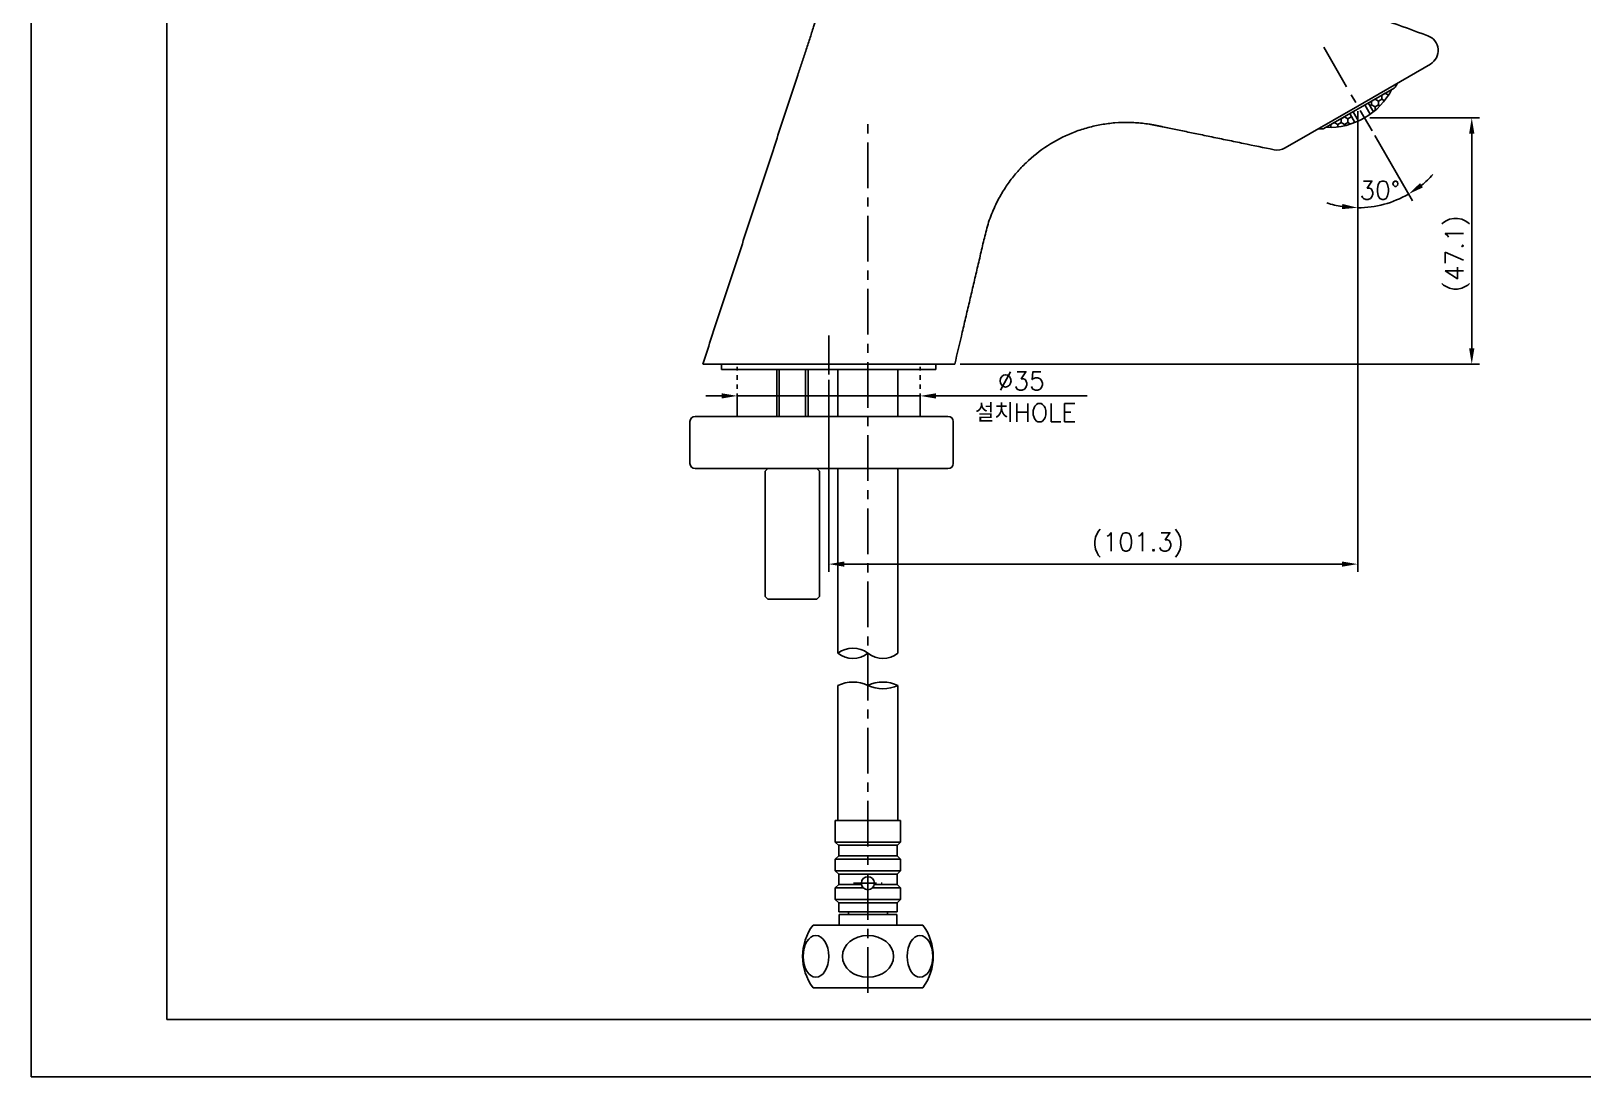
# Model space of a CAD drawing. Extents: x 2439 to 3033, y -7661 to -7241.
# Drawn here: x 2439.1 to 2736.1, y -7661.2 to -7461.1 of the extents above; entities that cross this region are included whole.
import ezdxf

# ---------------------------------------------------------------- set-up
doc = ezdxf.new("R2010")
doc.units = 0
doc.header["$LTSCALE"] = 7
doc.header["$MEASUREMENT"] = 0
doc.linetypes.add('CENTER', pattern=[2, 1.25, -0.25, 0.25, -0.25])
doc.linetypes.add('PHANTOM', pattern=[2.5, 1.25, -0.25, 0.25, -0.25, 0.25, -0.25])
doc.layers.get('0').update_dxf_attribs({"color": 2, "linetype": 'CONTINUOUS'})
for name, color, linetype in [('08_ALL_FEATURES', 7, 'CONTINUOUS'), ('CENTER', 1, 'CENTER'), ('CL', 1, 'CENTER'), ('D', 2, 'CONTINUOUS'), ('DWG', 7, 'CONTINUOUS'), ('PH', 3, 'PHANTOM'), ('TXT', 4, 'CONTINUOUS')]:
    doc.layers.add(name, color=color, linetype=linetype)
doc.styles.add('GHS', font='ROMANS.shx', dxfattribs={"bigfont": 'GHS.shx'})

msp = doc.modelspace()

# ---------------------------------------------------------------- hatches: boundary and pattern name
at = {"layer": 'D', "ltscale": 0.6}
h = msp.add_hatch(dxfattribs=at)
h.set_pattern_fill('HONEY', color=256, scale=6, angle=30)
h.set_pattern_definition([(30, (-1426.82376, -11026.08645), (0.64951905, 1.125), [0.75, -1.5]), (150, (-1426.82376, -11026.08645), (-1.299038106, 4e-16), [0.75, -1.5]), (90, (-1426.82376, -11026.08645), (-0.64951905, 1.125), [-1.5, 0.75])])
h.paths.add_polyline_path([(2696.02084, -7476.52224, 0.104208003), (2699.55951, -7472.21166), (2695.03897, -7474.82159)])
h.paths.add_polyline_path([(2691.48826, -7476.87159), (2686.96772, -7479.48153, 0.104208003), (2692.47013, -7478.57224)])

# ---------------------------------------------------------------- linework, layer by layer
at = {"color": 7, "linetype": 'Continuous'}
for p, q in [((2693.01364, -7475.41356), (2706.92209, -7467.38352)), ((2679.10523, -7483.44359), (2693.01364, -7475.41356)), ((2567.66674, -7524.80907), (2591.78472, -7524.80907)), ((2571.78456, -7524.80867), (2571.28472, -7524.80867)), ((2571.28472, -7525.80867), (2571.28472, -7524.80867)), ((2587.82407, -7525.80867), (2571.28472, -7525.80867)), ((2581.82407, -7524.80907), (2587.82407, -7524.80907)), ((2581.82407, -7525.80867), (2581.82407, -7534.80915)), ((2591.78472, -7525.80867), (2587.82407, -7525.80867)), ((2591.78472, -7524.80907), (2615.9027, -7524.80907)), ((2591.78472, -7525.80867), (2612.28472, -7525.80867)), ((2611.48488, -7524.80867), (2612.28472, -7524.80867)), ((2612.28472, -7524.80867), (2612.28472, -7525.80867)), ((2614.60457, -7534.80915), (2593.73348, -7534.80915)), ((2565.22998, -7543.80915), (2565.22998, -7535.80915)), ((2615.60457, -7543.80915), (2615.60457, -7535.80915)), ((2566.22998, -7544.80915), (2592.50564, -7544.80915)), ((2592.50564, -7544.80915), (2614.60457, -7544.80915))]:
    msp.add_line(p, q, dxfattribs=at)
at = {"linetype": 'Continuous'}
msp.add_lwpolyline([(2439.12214, -7661.24849), (3033.12214, -7661.24849), (3033.12214, -7241.24849), (2439.12214, -7241.24849)], close=True, dxfattribs=at)
at = {"color": 7, "linetype": 'Continuous'}
for centre, radius, start, end in [((2705.42209, -7464.78544), 3, 300, 70.0000014), ((2566.22998, -7535.80915), 1, 90, 180), ((2614.60457, -7535.80915), 1, 0, 90), ((2566.22998, -7543.80915), 1, 180, 270), ((2614.60457, -7543.80915), 1, 270, 0)]:
    msp.add_arc(centre, radius, start, end, dxfattribs=at)
at = {"color": 0, "linetype": 'Continuous'}
msp.add_arc((2677.60525, -7480.84554), 2.99997, 258.3405894, 299.9999462, dxfattribs=at)
for centre, start, end in [((2596.40604, -7583.84562), 52.0799529, 127.8063016), ((2596.40604, -7576.45533), 232.1936984, 307.9200471), ((2602.15971, -7576.45818), 232.1368256, 307.8631744)]:
    msp.add_arc(centre, 4.6841, start, end)
at = {"color": 2, "linetype": 'Continuous'}
for centre, radius, start, end in [((2596.43305, -7592.4454), 6.77475, 65.1070348, 115.3290204), ((2602.13636, -7592.4454), 6.77475, 64.6709796, 114.8929652), ((2602.18309, -7580.16653), 6.78385, 244.7070247, 294.8569201)]:
    msp.add_arc(centre, radius, start, end, dxfattribs=at)
at = {"color": 7, "linetype": 'Continuous'}
for points, knots in [([(2706.44817, -7461.96637), (2701.21238, -7460.0607), (2693.21159, -7457.14865), (2682.51364, -7453.25492), (2675.83113, -7450.82267), (2670.82215, -7448.99957), (2667.44562, -7447.77058), (2664.2249, -7446.59843), (2661.56353, -7445.62948), (2659.43435, -7444.85504), (2658.10396, -7444.37014), (2657.03964, -7443.98246), (2655.97376, -7443.59901), (2654.1171, -7442.90487), (2651.52109, -7441.76782), (2648.51045, -7440.19054), (2645.65851, -7438.42971), (2642.18174, -7435.93617), (2638.2576, -7432.49588), (2634.84258, -7428.62291), (2632.42593, -7425.28457), (2630.77678, -7422.66901), (2629.54497, -7420.40587), (2628.64797, -7418.55115), (2628.01508, -7417.12666), (2627.39994, -7415.61181), (2626.7421, -7413.99119), (2626.04902, -7412.26767), (2625.11805, -7409.95203), (2623.96641, -7407.10177), (2622.59407, -7403.71078), (2621.34742, -7400.62367), (2620.55281, -7398.65644), (2620.2155, -7397.82147)], [0, 0, 0, 0, 0.1452411554, 0.221942591, 0.2967619349, 0.3306147323, 0.3608919572, 0.3904273246, 0.4199569453, 0.4347213472, 0.4494862217, 0.456868132, 0.4642484137, 0.4790139428, 0.5085319177, 0.5380543943, 0.5675425252, 0.595825219, 0.6495118392, 0.7031838905, 0.7300317058, 0.7568795298, 0.7837290353, 0.7971482245, 0.8105766073, 0.8243529454, 0.8397649869, 0.8561698676, 0.872776611, 0.9048228127, 0.9363033788, 0.968134546, 0.9916087378, 0.9916087378, 0.9916087378, 0.9916087378]), ([(2615.9027, -7524.80907), (2616.38222, -7522.7655), (2617.10145, -7519.70018), (2618.06054, -7515.61305), (2618.77995, -7512.54765), (2619.49827, -7509.48262), (2620.2205, -7506.41638), (2620.81638, -7503.8594), (2621.29478, -7501.81734), (2621.65472, -7500.2942), (2622.03844, -7498.77262), (2622.49982, -7497.24495), (2623.07522, -7495.73901), (2623.71338, -7494.31386), (2624.36987, -7493.02172), (2625.26648, -7491.47545), (2626.48893, -7489.66506), (2628.15705, -7487.64054), (2630.62379, -7485.16293), (2634.13008, -7482.51916), (2638.07202, -7480.58144), (2641.39571, -7479.49693), (2643.95634, -7478.9214), (2646.55951, -7478.58987), (2648.74574, -7478.51928), (2650.49217, -7478.58662), (2651.7984, -7478.69874), (2652.88168, -7478.84389), (2653.74317, -7478.98963), (2654.38548, -7479.11597), (2655.02577, -7479.25019), (2655.88106, -7479.42574), (2656.95066, -7479.64691), (2658.23377, -7479.9115), (2659.98249, -7480.27239), (2662.26893, -7480.74416), (2665.13186, -7481.33492), (2668.10935, -7481.9493), (2672.07784, -7482.76818), (2675.04243, -7483.3799), (2676.99896, -7483.78362)], [0, 0, 0, 0, 0.068854278, 0.103280128, 0.137708561, 0.172138118, 0.206543911, 0.241040293, 0.258260126, 0.275341578, 0.29237884, 0.309728382, 0.327652988, 0.345218754, 0.360929692, 0.375170904, 0.403829881, 0.432474435, 0.46108549, 0.51837158, 0.575608013, 0.604259344, 0.632911295, 0.661563543, 0.690215608, 0.70454539, 0.718875509, 0.733203723, 0.74038317, 0.747533025, 0.754674778, 0.761842865, 0.776172998, 0.790502377, 0.804817259, 0.83474357, 0.867082568, 0.900706156, 0.934469482, 1, 1, 1, 1])]:
    msp.add_open_spline(points, degree=3, knots=knots, dxfattribs=at)
at = {"color": 0}
msp.add_open_spline([(2582.56446, -7411.52528), (2582.95642, -7412.73163), (2583.83982, -7415.45047), (2585.21474, -7419.68175), (2586.44308, -7423.46305), (2587.42662, -7426.48801), (2588.03928, -7428.37897), (2588.5323, -7429.88998), (2588.89983, -7431.02325), (2589.25087, -7432.1632), (2589.6758, -7433.69421), (2590.13363, -7435.62592), (2590.50834, -7437.59199), (2590.72989, -7439.19079), (2590.86703, -7440.3649), (2590.9885, -7441.45632), (2591.10208, -7442.56875), (2591.15229, -7443.97441), (2591.14972, -7445.88347), (2591.08514, -7448.24004), (2590.92222, -7450.76548), (2590.60939, -7453.23544), (2589.99998, -7456.39962), (2589.12338, -7459.49322), (2588.1435, -7462.56905), (2587.38597, -7464.87807), (2586.62002, -7467.17961), (2585.60551, -7470.25077), (2584.34738, -7474.09436), (2582.82901, -7478.70448), (2581.31302, -7483.31497), (2579.29148, -7489.46228), (2576.76427, -7497.14634), (2573.73178, -7506.36726), (2570.69926, -7515.58816), (2568.67758, -7521.73543), (2567.66674, -7524.80907)], degree=3, knots=[0.008107094, 0.008107094, 0.008107094, 0.008107094, 0.0400531095, 0.0801061198, 0.1201588932, 0.1401855251, 0.1602172364, 0.170220668, 0.1802157052, 0.1902224582, 0.2002587798, 0.220227273, 0.240204787, 0.2506379143, 0.2608722135, 0.2699753155, 0.2782975753, 0.2890262271, 0.3053789112, 0.3263752135, 0.3483915308, 0.3690877334, 0.3890349328, 0.4294937495, 0.4499601815, 0.4703481574, 0.4906943197, 0.5110519062, 0.5518072397, 0.5925511098, 0.6332953448, 0.6740407815, 0.7555304763, 0.8370203101, 0.9185101555, 1, 1, 1, 1], dxfattribs=at)
at = {"layer": '08_ALL_FEATURES', "color": 7, "linetype": 'Continuous'}
msp.add_line((2566.22998, -7534.80915), (2593.73348, -7534.80915), dxfattribs=at)
at = {"layer": 'CENTER'}
msp.add_line((2686.5136, -7464.15525), (2695.76366, -7480.17669), dxfattribs=at)
at = {"layer": 'CL'}
msp.add_line((2599.28471, -7645.16269), (2599.28471, -7477.70943), dxfattribs=at)
at = {"layer": 'CL', "ltscale": 0.5}
msp.add_line((2596.53471, -7624.16269), (2602.03471, -7624.16269), dxfattribs=at)
at = {"layer": 'D', "linetype": 'Continuous'}
msp.add_line((2707.24141, -7467.17083), (2707.80748, -7466.60476), dxfattribs=at)
at = {"layer": 'D'}
for p, q in [((2693.01362, -7476.41358), (2693.01362, -7564.59001)), ((2695.32362, -7477.68257), (2716.33599, -7477.68257)), ((2696.26367, -7481.04272), (2703.49533, -7493.56823)), ((2714.83599, -7480.68257), (2714.83599, -7521.80907)), ((2582.32407, -7534.80915), (2582.32407, -7525.80867)), ((2587.32407, -7534.80915), (2587.32407, -7525.80867)), ((2616.9027, -7524.80907), (2716.33599, -7524.80907)), ((2591.78472, -7527.80867), (2591.78472, -7564.59001)), ((2571.2847, -7530.89322), (2568.2847, -7530.89322)), ((2574.2847, -7530.89322), (2609.2847, -7530.89322)), ((2612.2847, -7530.89322), (2641.2477, -7530.89322)), ((2594.78472, -7563.09001), (2690.01362, -7563.09001))]:
    msp.add_line(p, q, dxfattribs=at)
at = {"layer": 'D', "color": 1, "linetype": 'CENTER'}
msp.add_line((2591.78472, -7526.80867), (2591.78472, -7519.30907), dxfattribs=at)
at = {"layer": 'D'}
for start, end in [(308.8403368, 317.6804593), (270, 300.0002143), (252.3197549, 261.1598775)]:
    msp.add_arc((2693.01362, -7475.41352), 19.4633, start, end, dxfattribs=at)
for points in [[(2714.33599, -7480.68257), (2715.33599, -7480.68257), (2714.83599, -7477.68257)], [(2705.5027, -7490.98587), (2704.93744, -7490.16096), (2702.74533, -7492.26919)], [(2690.06107, -7494.1471), (2689.98401, -7495.14412), (2693.01362, -7494.87682)], [(2714.33599, -7521.80907), (2715.33599, -7521.80907), (2714.83599, -7524.80907)], [(2571.2847, -7530.39322), (2571.2847, -7531.39322), (2574.2847, -7530.89322)], [(2612.2847, -7530.39322), (2612.2847, -7531.39322), (2609.2847, -7530.89322)], [(2594.78472, -7562.59001), (2594.78472, -7563.59001), (2591.78472, -7563.09001)], [(2690.01362, -7562.59001), (2690.01362, -7563.59001), (2693.01362, -7563.09001)]]:
    msp.add_solid(points, dxfattribs=at)
at = {"layer": 'DWG'}
for p, q in [((2686.53804, -7479.72961), (2699.98919, -7471.96358)), ((2700.1722, -7471.78057), (2700.53823, -7471.14659)), ((2695.41814, -7476.97833), (2694.38945, -7475.19659)), ((2696.02084, -7476.52224), (2695.03897, -7474.82159)), ((2692.47013, -7478.57224), (2691.48826, -7476.87159)), ((2693.16647, -7478.27833), (2692.13778, -7476.49659)), ((2686.28804, -7479.79659), (2685.55599, -7479.79659)), ((2587.82407, -7534.80915), (2587.82407, -7525.80867)), ((2593.53471, -7525.80867), (2593.53471, -7534.80915)), ((2605.03471, -7525.80867), (2605.03471, -7534.80915)), ((2579.62792, -7569.30915), (2579.62792, -7545.30915)), ((2593.53471, -7544.80915), (2593.53471, -7580.15618)), ((2605.03471, -7544.80915), (2605.03471, -7580.15618)), ((2580.12584, -7569.80912), (2589.52234, -7569.80912)), ((2593.53471, -7612.16269), (2593.53471, -7586.32193)), ((2605.03471, -7612.16269), (2605.03471, -7586.32193)), ((2593.03471, -7616.27898), (2593.03471, -7612.16269)), ((2593.03471, -7612.16269), (2599.28471, -7612.16269)), ((2605.53471, -7612.16269), (2599.28471, -7612.16269)), ((2605.53471, -7616.27898), (2605.53471, -7612.16269)), ((2593.03471, -7616.27898), (2593.68471, -7616.92898)), ((2593.03471, -7616.27898), (2599.28471, -7616.27898)), ((2593.66982, -7616.91409), (2599.28471, -7616.91409)), ((2593.68471, -7618.89639), (2593.68471, -7616.92898)), ((2605.53471, -7616.27898), (2599.28471, -7616.27898)), ((2604.8996, -7616.91409), (2599.28471, -7616.91409)), ((2605.53471, -7616.27898), (2604.88471, -7616.92898)), ((2604.88471, -7618.89639), (2604.88471, -7616.92898)), ((2593.03471, -7619.54639), (2593.68471, -7618.89639)), ((2593.03471, -7621.77898), (2593.03471, -7619.54639)), ((2593.03471, -7619.54639), (2599.28471, -7619.54639)), ((2593.68471, -7618.89266), (2599.28471, -7618.89266)), ((2604.88471, -7618.89266), (2599.28471, -7618.89266)), ((2605.53471, -7619.54639), (2599.28471, -7619.54639)), ((2605.53471, -7619.54639), (2604.88471, -7618.89639)), ((2605.53471, -7621.77898), (2605.53471, -7619.54639)), ((2593.03471, -7621.77898), (2593.68471, -7622.42898)), ((2593.03471, -7621.77898), (2599.28471, -7621.77898)), ((2593.68471, -7624.39639), (2593.68471, -7622.42898)), ((2593.68471, -7622.42898), (2599.28471, -7622.42898)), ((2605.53471, -7621.77898), (2599.28471, -7621.77898)), ((2604.88471, -7622.42898), (2599.28471, -7622.42898)), ((2605.53471, -7621.77898), (2604.88471, -7622.42898)), ((2604.88471, -7624.39639), (2604.88471, -7622.42898)), ((2593.03471, -7625.04639), (2593.68471, -7624.39639)), ((2593.03471, -7627.27898), (2593.03471, -7625.04639)), ((2593.03471, -7625.04639), (2598.40065, -7625.04639)), ((2593.68471, -7624.39639), (2598.05675, -7624.39639)), ((2605.53471, -7625.04639), (2600.16877, -7625.04639)), ((2604.88471, -7624.39639), (2600.51267, -7624.39639)), ((2605.53471, -7625.04639), (2604.88471, -7624.39639)), ((2605.53471, -7627.27898), (2605.53471, -7625.04639)), ((2593.03471, -7627.27898), (2593.68471, -7627.92898)), ((2593.03471, -7627.27898), (2599.28471, -7627.27898)), ((2593.68471, -7629.66269), (2593.68471, -7627.92898)), ((2593.68471, -7627.92898), (2599.28471, -7627.92898)), ((2593.68471, -7629.66269), (2599.28471, -7629.66269)), ((2595.53471, -7630.16269), (2595.53471, -7629.66269)), ((2605.53471, -7627.27898), (2599.28471, -7627.27898)), ((2604.88471, -7627.92898), (2599.28471, -7627.92898)), ((2604.88471, -7629.66269), (2599.28471, -7629.66269)), ((2603.03471, -7630.16269), (2603.03471, -7629.66269)), ((2605.53471, -7627.27898), (2604.88471, -7627.92898)), ((2604.88471, -7629.66269), (2604.88471, -7627.92898)), ((2588.78471, -7632.16269), (2599.28471, -7632.16269)), ((2593.78471, -7632.16269), (2593.78471, -7630.16269)), ((2593.78471, -7630.16269), (2599.28471, -7630.16269)), ((2604.78471, -7630.16269), (2599.28471, -7630.16269)), ((2609.78471, -7632.16269), (2599.28471, -7632.16269)), ((2604.78471, -7632.16269), (2604.78471, -7630.16269)), ((2599.28471, -7644.16269), (2588.78471, -7644.16269)), ((2599.28471, -7644.16269), (2609.78471, -7644.16269))]:
    msp.add_line(p, q, dxfattribs=at)
at = {"layer": 'DWG', "color": 7, "linetype": 'Continuous'}
for p, q in [((2580.12584, -7544.80913), (2579.62584, -7545.30912)), ((2579.62584, -7545.30912), (2579.62584, -7569.30911)), ((2589.52234, -7544.80913), (2590.02234, -7545.30912)), ((2590.02234, -7545.30912), (2590.02234, -7569.30911)), ((2579.62584, -7569.30911), (2580.12584, -7569.80912)), ((2590.02234, -7569.30911), (2589.52234, -7569.80912))]:
    msp.add_line(p, q, dxfattribs=at)
at = {"layer": 'DWG', "ltscale": 0.6}
msp.add_line((2582.16309, -7569.80912), (2587.48509, -7569.80912), dxfattribs=at)
at = {"layer": 'DWG'}
msp.add_circle((2599.28471, -7624.16269), 1.25, dxfattribs=at)
for centre, radius, start, end in [((2687.56118, -7465.96969), 13.52487, 300, 332.5148986), ((2699.73919, -7471.53057), 0.5, 300, 330), ((2700.10522, -7470.89659), 0.5, 330, 342.9413086), ((2687.56118, -7465.96969), 13.52487, 267.4851014, 300), ((2685.55599, -7479.29659), 0.5, 257.0586918, 270), ((2686.28804, -7479.29659), 0.5, 270, 300), ((2596.78471, -7638.16269), 10, 143.1301024, 216.8698976), ((2601.78471, -7638.16269), 10, 323.1301024, 36.8698976)]:
    msp.add_arc(centre, radius, start, end, dxfattribs=at)
msp.add_ellipse((2589.32542, -7638.16269), major_axis=(0, 4), ratio=0.612372458, dxfattribs=at)
msp.add_ellipse((2599.28471, -7638.16269), major_axis=(4.89898, 0), ratio=0.816496611, start_param=1.570796212, end_param=4.712388715, dxfattribs=at)
at = {"layer": 'DWG', "extrusion": (0, 0, -1)}
msp.add_ellipse((2599.28471, -7638.16269), major_axis=(-4.89898, 0), ratio=0.816496611, start_param=1.570796212, end_param=4.712388715, dxfattribs=at)
msp.add_ellipse((2609.244, -7638.16269), major_axis=(0, 4), ratio=0.612372458, dxfattribs=at)
at = {"layer": 'PH', "ltscale": 0.5}
for p, q in [((2574.28487, -7534.80915), (2574.28487, -7525.30898)), ((2609.28487, -7534.80915), (2609.28487, -7525.30898))]:
    msp.add_line(p, q, dxfattribs=at)
at = {"layer": 'TXT', "color": 4}
msp.add_line((2465.12214, -7650.24849), (2465.12214, -7260.24849), dxfattribs=at)
at = {"layer": 'TXT', "color": 4, "linetype": 'Continuous'}
msp.add_line((3019.12214, -7650.24849), (2465.12214, -7650.24849), dxfattribs=at)

# ---------------------------------------------------------------- texts
at = {"layer": 'D', "char_height": 3.5, "attachment_point": 5, "style": 'GHS'}
for s, insert in [('\\A1;30%%d', (2697.2441, -7491.52657)), ('%%C35', (2628.62054, -7528.02655)), ('\\A1;설치HOLE', (2629.46961, -7534.11575)), ('\\A1;(101.3)', (2650.92984, -7559.42335))]:
    msp.add_mtext(s, dxfattribs=dict(at, insert=insert))
at = {"layer": 'D', "insert": (2712.08599, -7503.68471), "char_height": 3.5, "attachment_point": 5, "rotation": 90, "style": 'GHS'}
msp.add_mtext('\\A1;(47.1)', dxfattribs=at)

doc.saveas('drawing.dxf')
